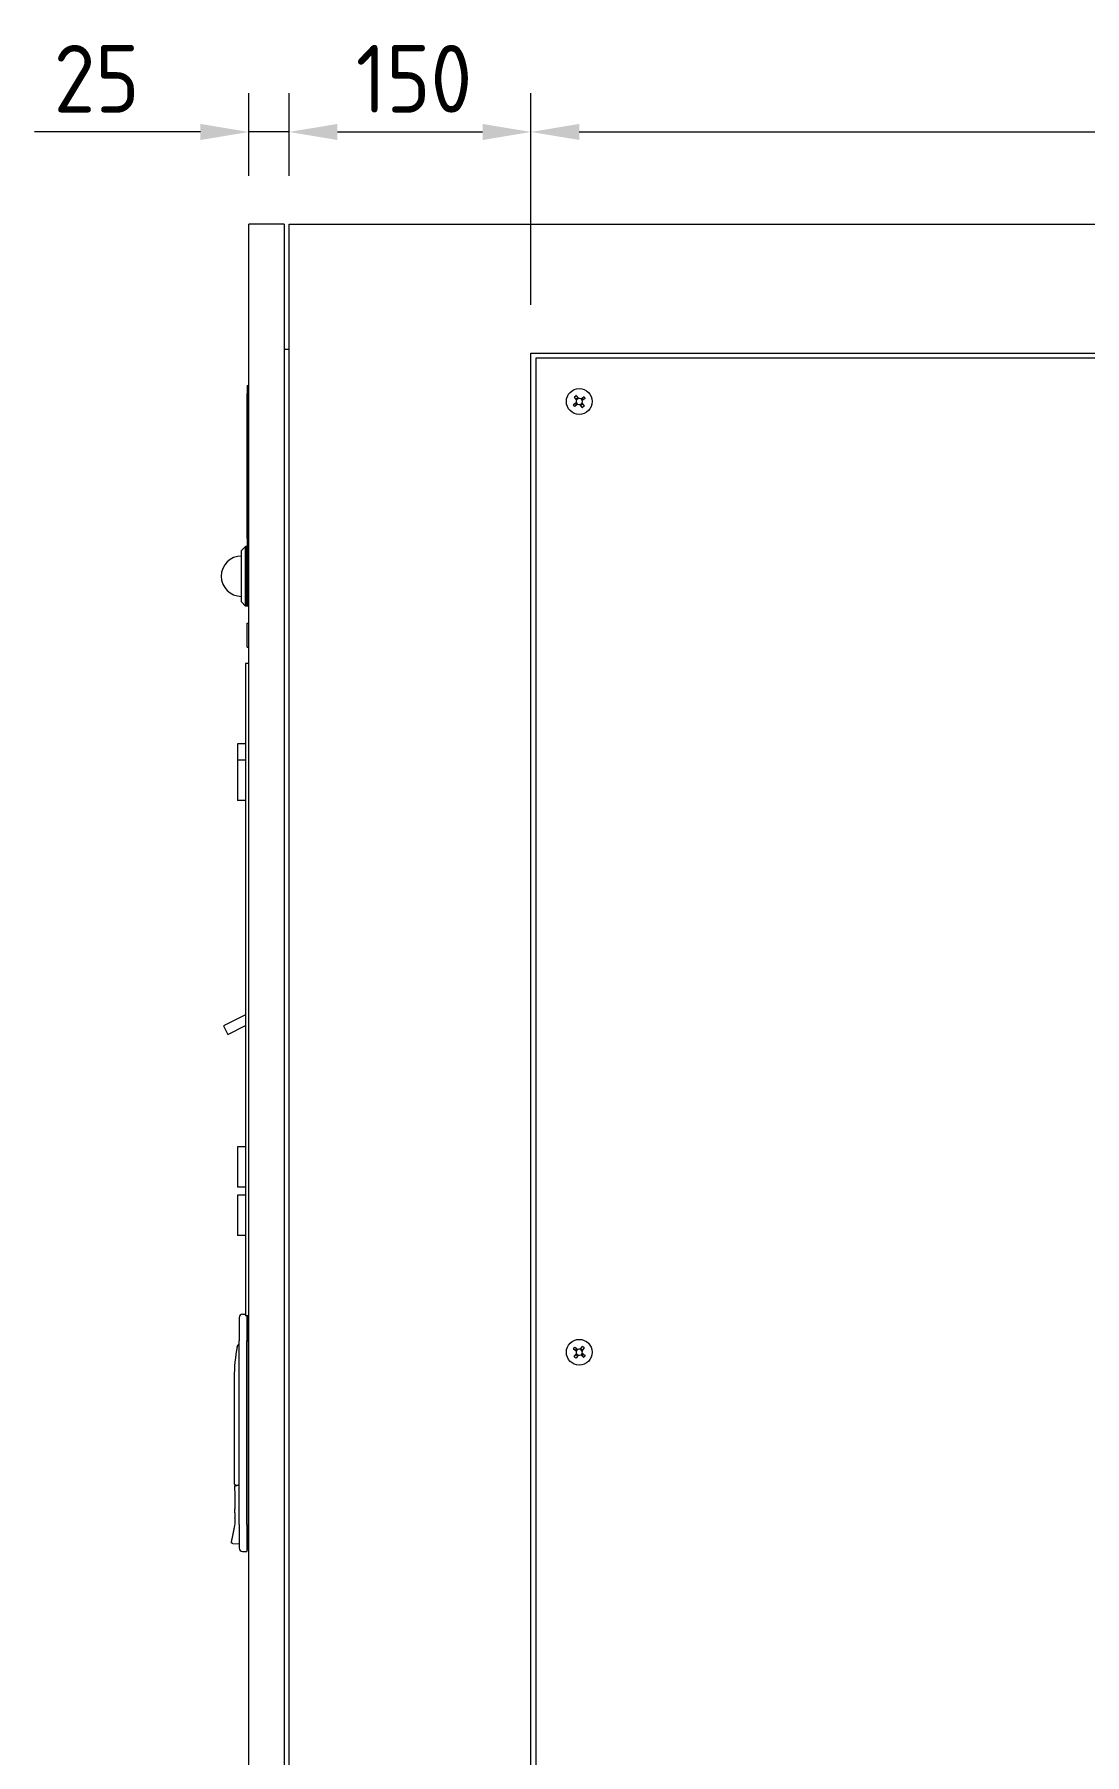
# Model space of a CAD drawing. Header units: millimetres. Extents: x 0 to 10092, y 0 to 7128.
# Drawn here: x 5234 to 5886, y 3082 to 4149 of the extents above; entities that cross this region are included whole.
import ezdxf

# ---------------------------------------------------------------- set-up
doc = ezdxf.new("R2010")
doc.units = ezdxf.units.MM
doc.header["$LTSCALE"] = 12
doc.layers.add('가시적인 것(ISO)', color=3, linetype='Continuous', lineweight=5, true_color=0x00ff00)
doc.layers.add('치수(ISO)', color=2, linetype='Continuous', lineweight=5, true_color=0xffff00)
doc.styles.add('치수 텍스트_PSTEK_POSCO', font='isocp.shx')
doc.dimstyles.new('치수_PSTEK_POSCO', dxfattribs={"dimscale": 12, "dimtxt": 3.5, "dimasz": 2.5, "dimexe": 2, "dimexo": 2.5, "dimgap": 1, "dimtad": 1, "dimrnd": 1e-08, "dimdsep": 46, "dimtxsty": '치수 텍스트_PSTEK_POSCO', "dimcen": 0.09, "dimdle": 10, "dimclrd": 7, "dimclre": 7, "dimclrt": 2, "dimadec": 1, "dimazin": 2, "dimtfac": 1, "dimtmove": 0, "dimatfit": 3, "dimfxl": 1, "dimtolj": 1, "dimlwd": -1, "dimlwe": -1, "dimarcsym": 0})

# ---------------------------------------------------------------- blocks, each defined once
blk = doc.blocks.new('*D40')
at = {"layer": 'Defpoints', "color": 0, "transparency": 16777216}
for p in [(5392.1, 4088.5), (5367.1, 4031.2), (5392.1, 4031.2)]:
    blk.add_point(p, dxfattribs=at)
at = {"layer": '치수(ISO)', "color": 7, "transparency": 16777216}
for p, q in [((5367.1, 4061.2), (5367.1, 4112.5)), ((5392.1, 4061.2), (5392.1, 4112.5)), ((5337.1, 4088.5), (5234.1, 4088.5)), ((5392.1, 4088.5), (5367.1, 4088.5)), ((5422.1, 4088.5), (5452.1, 4088.5))]:
    blk.add_line(p, q, dxfattribs=at)
for points in [[(5337.1, 4093.5), (5337.1, 4083.5), (5367.1, 4088.5)], [(5422.1, 4093.5), (5422.1, 4083.5), (5392.1, 4088.5)]]:
    blk.add_solid(points, dxfattribs=at)
at = {"layer": '치수(ISO)', "color": 2, "transparency": 16777216, "insert": (5246.1, 4121.5), "char_height": 42, "attachment_point": 4, "style": '치수 텍스트_PSTEK_POSCO'}
blk.add_mtext('\\A1;25', dxfattribs=at)
blk = doc.blocks.new('*D41')
at = {"layer": 'Defpoints', "color": 0, "transparency": 16777216}
for p in [(5542.1, 4088.5), (5392.1, 4031.2), (5542.1, 3951.2)]:
    blk.add_point(p, dxfattribs=at)
at = {"layer": '치수(ISO)', "color": 7, "transparency": 16777216}
for p, q in [((5392.1, 4061.2), (5392.1, 4112.5)), ((5542.1, 3981.2), (5542.1, 4112.5)), ((5422.1, 4088.5), (5512.1, 4088.5))]:
    blk.add_line(p, q, dxfattribs=at)
for points in [[(5422.1, 4093.5), (5422.1, 4083.5), (5392.1, 4088.5)], [(5512.1, 4093.5), (5512.1, 4083.5), (5542.1, 4088.5)]]:
    blk.add_solid(points, dxfattribs=at)
at = {"layer": '치수(ISO)', "color": 2, "transparency": 16777216, "insert": (5433.5, 4121.5), "char_height": 42, "attachment_point": 4, "style": '치수 텍스트_PSTEK_POSCO'}
blk.add_mtext('\\A1;150', dxfattribs=at)
blk = doc.blocks.new('*D42')
at = {"layer": 'Defpoints', "color": 0, "transparency": 16777216}
for p in [(6692.1, 4088.5), (5542.1, 3951.2), (6692.1, 3951.2)]:
    blk.add_point(p, dxfattribs=at)
at = {"layer": '치수(ISO)', "color": 7, "transparency": 16777216}
for p, q in [((5542.1, 3981.2), (5542.1, 4112.5)), ((6692.1, 3981.2), (6692.1, 4112.5)), ((5572.1, 4088.5), (6662.1, 4088.5))]:
    blk.add_line(p, q, dxfattribs=at)
for points in [[(5572.1, 4093.5), (5572.1, 4083.5), (5542.1, 4088.5)], [(6662.1, 4093.5), (6662.1, 4083.5), (6692.1, 4088.5)]]:
    blk.add_solid(points, dxfattribs=at)
at = {"layer": '치수(ISO)', "color": 2, "transparency": 16777216, "insert": (6073, 4121.5), "char_height": 42, "attachment_point": 4, "style": '치수 텍스트_PSTEK_POSCO'}
blk.add_mtext('\\A1;1150', dxfattribs=at)

msp = doc.modelspace()

# ---------------------------------------------------------------- linework, layer by layer
at = {"layer": '가시적인 것(ISO)'}
for p, q in [((5389.103, 4031.209), (5367.103, 4031.209)), ((5367.103, 2541.209), (5367.103, 4031.209)), ((5389.103, 4031.209), (5389.103, 2541.209)), ((5392.103, 4031.209), (6842.103, 4031.209)), ((5392.103, 2631.209), (5392.103, 4031.209)), ((5392.103, 3953.509), (5389.103, 3953.509)), ((5542.103, 2711.209), (5542.103, 3951.209)), ((5542.103, 3951.209), (6692.103, 3951.209)), ((5545.103, 3948.209), (5545.103, 2714.209)), ((6689.103, 3948.209), (5545.103, 3948.209)), ((5366.103, 3931.209), (5366.103, 3831.209)), ((5366.103, 3931.209), (5367.103, 3931.209)), ((5366.103, 3926.209), (5366.093, 3926.209)), ((5366.093, 3921.209), (5366.093, 3926.209)), ((5366.103, 3921.209), (5366.093, 3921.209)), ((5366.093, 3841.209), (5366.093, 3921.209)), ((5569.163, 3918.226), (5568.47, 3919.125)), ((5568.496, 3919.324), (5570.249, 3920.676)), ((5570.445, 3922.197), (5569.094, 3923.95)), ((5569.12, 3924.149), (5570.019, 3924.843)), ((5571.116, 3919.551), (5569.363, 3918.2)), ((5570.556, 3919.138), (5569.707, 3920.24)), ((5570.032, 3922.756), (5571.134, 3923.606)), ((5570.219, 3924.817), (5571.57, 3923.064)), ((5573.988, 3917.601), (5572.637, 3919.354)), ((5574.175, 3919.662), (5573.073, 3918.812)), ((5573.091, 3922.867), (5574.844, 3924.219)), ((5573.651, 3923.281), (5574.5, 3922.178)), ((5573.761, 3920.221), (5575.113, 3918.468)), ((5575.711, 3923.094), (5573.958, 3921.743)), ((5575.087, 3918.269), (5574.187, 3917.576)), ((5575.043, 3924.193), (5575.737, 3923.293)), ((5366.103, 3841.209), (5366.093, 3841.209)), ((5366.093, 3836.209), (5366.093, 3841.209)), ((5366.103, 3836.209), (5366.093, 3836.209)), ((5362.503, 3828.809), (5365.003, 3831.309)), ((5362.503, 3796.809), (5362.503, 3828.809)), ((5365.003, 3831.305), (5365.003, 3831.309)), ((5365.003, 3831.309), (5365.003, 3831.309)), ((5366.103, 3831.309), (5365.003, 3831.309)), ((5365.003, 3831.296), (5365.003, 3831.305)), ((5366.103, 3831.305), (5365.003, 3831.305)), ((5365.003, 3831.281), (5365.003, 3831.296)), ((5366.103, 3831.296), (5365.003, 3831.296)), ((5365.003, 3831.26), (5365.003, 3831.281)), ((5366.103, 3831.281), (5365.003, 3831.281)), ((5365.003, 3831.234), (5365.003, 3831.26)), ((5366.103, 3831.26), (5365.003, 3831.26)), ((5365.003, 3831.202), (5365.003, 3831.234)), ((5366.103, 3831.234), (5365.003, 3831.234)), ((5365.003, 3831.164), (5365.003, 3831.202)), ((5367.103, 3831.202), (5365.003, 3831.202)), ((5365.003, 3831.121), (5365.003, 3831.164)), ((5367.103, 3831.164), (5365.003, 3831.164)), ((5365.003, 3831.072), (5365.003, 3831.121)), ((5367.103, 3831.121), (5365.003, 3831.121)), ((5365.003, 3831.018), (5365.003, 3831.072)), ((5367.103, 3831.072), (5365.003, 3831.072)), ((5365.003, 3830.958), (5365.003, 3831.018)), ((5367.103, 3831.018), (5365.003, 3831.018)), ((5365.003, 3830.893), (5365.003, 3830.958)), ((5367.103, 3830.958), (5365.003, 3830.958)), ((5365.003, 3830.822), (5365.003, 3830.893)), ((5367.103, 3830.893), (5365.003, 3830.893)), ((5365.003, 3830.745), (5365.003, 3830.822)), ((5367.103, 3830.822), (5365.003, 3830.822)), ((5365.003, 3830.664), (5365.003, 3830.745)), ((5367.103, 3830.745), (5365.003, 3830.745)), ((5365.003, 3830.576), (5365.003, 3830.664)), ((5367.103, 3830.664), (5365.003, 3830.664)), ((5365.003, 3830.484), (5365.003, 3830.576)), ((5367.103, 3830.576), (5365.003, 3830.576)), ((5365.003, 3830.385), (5365.003, 3830.484)), ((5367.103, 3830.484), (5365.003, 3830.484)), ((5365.003, 3830.282), (5365.003, 3830.385)), ((5367.103, 3830.385), (5365.003, 3830.385)), ((5365.003, 3830.173), (5365.003, 3830.282)), ((5367.103, 3830.282), (5365.003, 3830.282)), ((5365.003, 3830.059), (5365.003, 3830.173)), ((5367.103, 3830.173), (5365.003, 3830.173)), ((5365.003, 3829.94), (5365.003, 3830.059)), ((5367.103, 3830.059), (5365.003, 3830.059)), ((5365.003, 3829.815), (5365.003, 3829.94)), ((5367.103, 3829.94), (5365.003, 3829.94)), ((5365.003, 3829.686), (5365.003, 3829.815)), ((5367.103, 3829.815), (5365.003, 3829.815)), ((5365.003, 3829.551), (5365.003, 3829.686)), ((5367.103, 3829.686), (5365.003, 3829.686)), ((5365.003, 3829.411), (5365.003, 3829.551)), ((5367.103, 3829.551), (5365.003, 3829.551)), ((5365.003, 3829.266), (5365.003, 3829.411)), ((5367.103, 3829.411), (5365.003, 3829.411)), ((5365.003, 3829.116), (5365.003, 3829.266)), ((5367.103, 3829.266), (5365.003, 3829.266)), ((5365.003, 3828.961), (5365.003, 3829.116)), ((5367.103, 3829.116), (5365.003, 3829.116)), ((5365.003, 3828.801), (5365.003, 3828.961)), ((5367.103, 3828.961), (5365.003, 3828.961)), ((5365.003, 3828.636), (5365.003, 3828.801)), ((5367.103, 3828.801), (5365.003, 3828.801)), ((5365.003, 3828.467), (5365.003, 3828.636)), ((5367.103, 3828.636), (5365.003, 3828.636)), ((5365.003, 3828.293), (5365.003, 3828.467)), ((5367.103, 3828.467), (5365.003, 3828.467)), ((5365.003, 3828.113), (5365.003, 3828.293)), ((5367.103, 3828.293), (5365.003, 3828.293)), ((5365.003, 3827.93), (5365.003, 3828.113)), ((5367.103, 3828.113), (5365.003, 3828.113)), ((5365.003, 3827.741), (5365.003, 3827.93)), ((5367.103, 3827.93), (5365.003, 3827.93)), ((5365.003, 3827.549), (5365.003, 3827.741)), ((5367.103, 3827.741), (5365.003, 3827.741)), ((5365.003, 3827.351), (5365.003, 3827.549)), ((5367.103, 3827.549), (5365.003, 3827.549)), ((5365.003, 3827.149), (5365.003, 3827.351)), ((5367.103, 3827.351), (5365.003, 3827.351)), ((5365.003, 3826.943), (5365.003, 3827.149)), ((5367.103, 3827.149), (5365.003, 3827.149)), ((5365.003, 3826.733), (5365.003, 3826.943)), ((5367.103, 3826.943), (5365.003, 3826.943)), ((5365.003, 3826.518), (5365.003, 3826.733)), ((5367.103, 3826.733), (5365.003, 3826.733)), ((5365.003, 3826.299), (5365.003, 3826.518)), ((5367.103, 3826.518), (5365.003, 3826.518)), ((5365.003, 3826.076), (5365.003, 3826.299)), ((5367.103, 3826.299), (5365.003, 3826.299)), ((5365.003, 3825.849), (5365.003, 3826.076)), ((5367.103, 3826.076), (5365.003, 3826.076)), ((5365.003, 3825.618), (5365.003, 3825.849)), ((5367.103, 3825.849), (5365.003, 3825.849)), ((5365.003, 3825.383), (5365.003, 3825.618)), ((5367.103, 3825.618), (5365.003, 3825.618)), ((5365.003, 3825.144), (5365.003, 3825.383)), ((5367.103, 3825.383), (5365.003, 3825.383)), ((5365.003, 3824.902), (5365.003, 3825.144)), ((5367.103, 3825.144), (5365.003, 3825.144)), ((5365.003, 3824.656), (5365.003, 3824.902)), ((5367.103, 3824.902), (5365.003, 3824.902)), ((5365.003, 3824.406), (5365.003, 3824.656)), ((5367.103, 3824.656), (5365.003, 3824.656)), ((5365.003, 3824.153), (5365.003, 3824.406)), ((5367.103, 3824.406), (5365.003, 3824.406)), ((5365.003, 3823.896), (5365.003, 3824.153)), ((5367.103, 3824.153), (5365.003, 3824.153)), ((5365.003, 3823.636), (5365.003, 3823.896)), ((5367.103, 3823.896), (5365.003, 3823.896)), ((5365.003, 3823.64), (5367.103, 3823.64)), ((5365.003, 3823.372), (5365.003, 3823.636)), ((5367.103, 3823.636), (5365.003, 3823.636)), ((5365.003, 3823.381), (5367.103, 3823.381)), ((5365.003, 3823.106), (5365.003, 3823.372)), ((5367.103, 3823.372), (5365.003, 3823.372)), ((5365.003, 3823.119), (5367.103, 3823.119)), ((5365.003, 3822.836), (5365.003, 3823.106)), ((5367.103, 3823.106), (5365.003, 3823.106)), ((5365.003, 3822.854), (5367.103, 3822.854)), ((5365.003, 3822.563), (5365.003, 3822.836)), ((5367.103, 3822.836), (5365.003, 3822.836)), ((5365.003, 3822.586), (5367.103, 3822.586)), ((5365.003, 3822.287), (5365.003, 3822.563)), ((5367.103, 3822.563), (5365.003, 3822.563)), ((5365.003, 3822.314), (5367.103, 3822.314)), ((5365.003, 3822.008), (5365.003, 3822.287)), ((5367.103, 3822.287), (5365.003, 3822.287)), ((5365.003, 3822.04), (5367.103, 3822.04)), ((5365.003, 3821.727), (5365.003, 3822.008)), ((5367.103, 3822.008), (5365.003, 3822.008)), ((5365.003, 3821.763), (5367.103, 3821.763)), ((5366.103, 3831.209), (5367.103, 3831.209)), ((5365.003, 3821.443), (5365.003, 3821.727)), ((5367.103, 3821.727), (5365.003, 3821.727)), ((5365.003, 3821.484), (5367.103, 3821.484)), ((5365.003, 3821.156), (5365.003, 3821.443)), ((5367.103, 3821.443), (5365.003, 3821.443)), ((5365.003, 3821.201), (5367.103, 3821.201)), ((5365.003, 3820.866), (5365.003, 3821.156)), ((5367.103, 3821.156), (5365.003, 3821.156)), ((5365.003, 3820.917), (5367.103, 3820.917)), ((5365.003, 3820.574), (5365.003, 3820.866)), ((5367.103, 3820.866), (5365.003, 3820.866)), ((5365.003, 3820.629), (5367.103, 3820.629)), ((5365.003, 3820.28), (5365.003, 3820.574)), ((5367.103, 3820.574), (5365.003, 3820.574)), ((5365.003, 3820.34), (5367.103, 3820.34)), ((5365.003, 3819.984), (5365.003, 3820.28)), ((5367.103, 3820.28), (5365.003, 3820.28)), ((5365.003, 3820.048), (5367.103, 3820.048)), ((5365.003, 3819.685), (5365.003, 3819.984)), ((5367.103, 3819.984), (5365.003, 3819.984)), ((5365.003, 3819.753), (5367.103, 3819.753)), ((5365.003, 3819.384), (5365.003, 3819.685)), ((5367.103, 3819.685), (5365.003, 3819.685)), ((5365.003, 3819.457), (5367.103, 3819.457)), ((5365.003, 3819.081), (5365.003, 3819.384)), ((5367.103, 3819.384), (5365.003, 3819.384)), ((5365.003, 3819.159), (5367.103, 3819.159)), ((5365.003, 3818.777), (5365.003, 3819.081)), ((5367.103, 3819.081), (5365.003, 3819.081)), ((5365.003, 3818.859), (5367.103, 3818.859)), ((5365.003, 3818.47), (5365.003, 3818.777)), ((5367.103, 3818.777), (5365.003, 3818.777)), ((5365.003, 3818.557), (5367.103, 3818.557)), ((5365.003, 3818.162), (5365.003, 3818.47)), ((5367.103, 3818.47), (5365.003, 3818.47)), ((5365.003, 3818.253), (5367.103, 3818.253)), ((5365.003, 3817.852), (5365.003, 3818.162)), ((5367.103, 3818.162), (5365.003, 3818.162)), ((5365.003, 3817.947), (5367.103, 3817.947)), ((5365.003, 3817.541), (5365.003, 3817.852)), ((5367.103, 3817.852), (5365.003, 3817.852)), ((5365.003, 3817.64), (5367.103, 3817.64)), ((5365.003, 3817.228), (5365.003, 3817.541)), ((5367.103, 3817.541), (5365.003, 3817.541)), ((5365.003, 3817.332), (5367.103, 3817.332)), ((5365.003, 3816.914), (5365.003, 3817.228)), ((5367.103, 3817.228), (5365.003, 3817.228)), ((5365.003, 3817.022), (5367.103, 3817.022)), ((5365.003, 3816.598), (5365.003, 3816.914)), ((5367.103, 3816.914), (5365.003, 3816.914)), ((5365.003, 3816.71), (5367.103, 3816.71)), ((5365.003, 3816.281), (5365.003, 3816.598)), ((5367.103, 3816.598), (5365.003, 3816.598)), ((5365.003, 3816.398), (5367.103, 3816.398)), ((5365.003, 3815.964), (5365.003, 3816.281)), ((5367.103, 3816.281), (5365.003, 3816.281)), ((5365.003, 3816.085), (5367.103, 3816.085)), ((5365.003, 3815.645), (5365.003, 3815.964)), ((5367.103, 3815.964), (5365.003, 3815.964)), ((5365.003, 3815.77), (5367.103, 3815.77)), ((5365.003, 3815.326), (5365.003, 3815.645)), ((5367.103, 3815.645), (5365.003, 3815.645)), ((5365.003, 3815.455), (5367.103, 3815.455)), ((5365.003, 3815.005), (5365.003, 3815.326)), ((5367.103, 3815.326), (5365.003, 3815.326)), ((5365.003, 3815.139), (5367.103, 3815.139)), ((5365.003, 3814.685), (5365.003, 3815.005)), ((5367.103, 3815.005), (5365.003, 3815.005)), ((5365.003, 3814.822), (5367.103, 3814.822)), ((5365.003, 3814.363), (5365.003, 3814.685)), ((5367.103, 3814.685), (5365.003, 3814.685)), ((5365.003, 3814.504), (5367.103, 3814.504)), ((5365.003, 3814.041), (5365.003, 3814.363)), ((5367.103, 3814.363), (5365.003, 3814.363)), ((5365.003, 3814.186), (5367.103, 3814.186)), ((5365.003, 3813.719), (5365.003, 3814.041)), ((5367.103, 3814.041), (5365.003, 3814.041)), ((5365.003, 3813.868), (5367.103, 3813.868)), ((5365.003, 3813.396), (5365.003, 3813.719)), ((5367.103, 3813.719), (5365.003, 3813.719)), ((5365.003, 3813.549), (5367.103, 3813.549)), ((5365.003, 3813.073), (5365.003, 3813.396)), ((5367.103, 3813.396), (5365.003, 3813.396)), ((5365.003, 3813.23), (5367.103, 3813.23)), ((5365.003, 3812.75), (5365.003, 3813.073)), ((5367.103, 3813.073), (5365.003, 3813.073)), ((5365.003, 3812.911), (5367.103, 3812.911)), ((5365.003, 3812.428), (5365.003, 3812.75)), ((5367.103, 3812.75), (5365.003, 3812.75)), ((5365.003, 3812.592), (5367.103, 3812.592)), ((5365.003, 3812.105), (5365.003, 3812.428)), ((5367.103, 3812.428), (5365.003, 3812.428)), ((5365.003, 3812.272), (5367.103, 3812.272)), ((5365.003, 3811.782), (5365.003, 3812.105)), ((5367.103, 3812.105), (5365.003, 3812.105)), ((5365.003, 3811.954), (5367.103, 3811.954)), ((5365.003, 3811.46), (5365.003, 3811.782)), ((5367.103, 3811.782), (5365.003, 3811.782)), ((5365.003, 3811.635), (5367.103, 3811.635)), ((5365.003, 3811.138), (5365.003, 3811.46)), ((5367.103, 3811.46), (5365.003, 3811.46)), ((5365.003, 3811.317), (5367.103, 3811.317)), ((5365.003, 3810.817), (5365.003, 3811.138)), ((5367.103, 3811.138), (5365.003, 3811.138)), ((5365.003, 3810.999), (5367.103, 3810.999)), ((5365.003, 3810.496), (5365.003, 3810.817)), ((5367.103, 3810.817), (5365.003, 3810.817)), ((5365.003, 3810.681), (5367.103, 3810.681)), ((5365.003, 3810.176), (5365.003, 3810.496)), ((5367.103, 3810.496), (5365.003, 3810.496)), ((5365.003, 3810.365), (5367.103, 3810.365)), ((5365.003, 3809.857), (5365.003, 3810.176)), ((5367.103, 3810.176), (5365.003, 3810.176)), ((5365.003, 3810.049), (5367.103, 3810.049)), ((5365.003, 3809.539), (5365.003, 3809.857)), ((5367.103, 3809.857), (5365.003, 3809.857)), ((5365.003, 3809.734), (5367.103, 3809.734)), ((5365.003, 3809.222), (5365.003, 3809.539)), ((5367.103, 3809.539), (5365.003, 3809.539)), ((5365.003, 3809.42), (5367.103, 3809.42)), ((5365.003, 3808.905), (5365.003, 3809.222)), ((5367.103, 3809.222), (5365.003, 3809.222)), ((5365.003, 3809.107), (5367.103, 3809.107)), ((5365.003, 3808.59), (5365.003, 3808.905)), ((5367.103, 3808.905), (5365.003, 3808.905)), ((5365.003, 3808.795), (5367.103, 3808.795)), ((5365.003, 3808.277), (5365.003, 3808.59)), ((5367.103, 3808.59), (5365.003, 3808.59)), ((5365.003, 3808.484), (5367.103, 3808.484)), ((5365.003, 3807.964), (5365.003, 3808.277)), ((5367.103, 3808.277), (5365.003, 3808.277)), ((5365.003, 3808.174), (5367.103, 3808.174)), ((5365.003, 3807.653), (5365.003, 3807.964)), ((5367.103, 3807.964), (5365.003, 3807.964)), ((5365.003, 3807.866), (5367.103, 3807.866)), ((5365.003, 3807.344), (5365.003, 3807.653)), ((5367.103, 3807.653), (5365.003, 3807.653)), ((5365.003, 3807.56), (5367.103, 3807.56)), ((5365.003, 3807.037), (5365.003, 3807.344)), ((5367.103, 3807.344), (5365.003, 3807.344)), ((5365.003, 3807.255), (5367.103, 3807.255)), ((5365.003, 3806.731), (5365.003, 3807.037)), ((5367.103, 3807.037), (5365.003, 3807.037)), ((5365.003, 3806.952), (5367.103, 3806.952)), ((5365.003, 3806.427), (5365.003, 3806.731)), ((5367.103, 3806.731), (5365.003, 3806.731)), ((5365.003, 3806.65), (5367.103, 3806.65)), ((5365.003, 3806.125), (5365.003, 3806.427)), ((5367.103, 3806.427), (5365.003, 3806.427)), ((5365.003, 3806.351), (5367.103, 3806.351)), ((5365.003, 3805.825), (5365.003, 3806.125)), ((5367.103, 3806.125), (5365.003, 3806.125)), ((5365.003, 3806.053), (5367.103, 3806.053)), ((5365.003, 3805.527), (5365.003, 3805.825)), ((5367.103, 3805.825), (5365.003, 3805.825)), ((5365.003, 3805.758), (5367.103, 3805.758)), ((5365.003, 3805.231), (5365.003, 3805.527)), ((5367.103, 3805.527), (5365.003, 3805.527)), ((5365.003, 3805.464), (5367.103, 3805.464)), ((5365.003, 3804.938), (5365.003, 3805.231)), ((5367.103, 3805.231), (5365.003, 3805.231)), ((5365.003, 3805.173), (5367.103, 3805.173)), ((5365.003, 3804.647), (5365.003, 3804.938)), ((5367.103, 3804.938), (5365.003, 3804.938)), ((5365.003, 3804.884), (5367.103, 3804.884)), ((5365.003, 3804.358), (5365.003, 3804.647)), ((5367.103, 3804.647), (5365.003, 3804.647)), ((5365.003, 3804.598), (5367.103, 3804.598)), ((5365.003, 3804.072), (5365.003, 3804.358)), ((5367.103, 3804.358), (5365.003, 3804.358)), ((5365.003, 3804.314), (5367.103, 3804.314)), ((5365.003, 3803.789), (5365.003, 3804.072)), ((5367.103, 3804.072), (5365.003, 3804.072)), ((5365.003, 3804.033), (5367.103, 3804.033)), ((5365.003, 3803.508), (5365.003, 3803.789)), ((5367.103, 3803.789), (5365.003, 3803.789)), ((5365.003, 3803.754), (5367.103, 3803.754)), ((5365.003, 3803.231), (5365.003, 3803.508)), ((5367.103, 3803.508), (5365.003, 3803.508)), ((5365.003, 3803.478), (5367.103, 3803.478)), ((5365.003, 3802.956), (5365.003, 3803.231)), ((5367.103, 3803.231), (5365.003, 3803.231)), ((5365.003, 3803.205), (5367.103, 3803.205)), ((5365.003, 3802.684), (5365.003, 3802.956)), ((5367.103, 3802.956), (5365.003, 3802.956)), ((5365.003, 3802.935), (5367.103, 3802.935)), ((5365.003, 3802.415), (5365.003, 3802.684)), ((5367.103, 3802.684), (5365.003, 3802.684)), ((5365.003, 3802.668), (5367.103, 3802.668)), ((5365.003, 3802.15), (5365.003, 3802.415)), ((5367.103, 3802.415), (5365.003, 3802.415)), ((5365.003, 3802.404), (5367.103, 3802.404)), ((5365.003, 3801.888), (5365.003, 3802.15)), ((5367.103, 3802.15), (5365.003, 3802.15)), ((5365.003, 3802.143), (5367.103, 3802.143)), ((5365.003, 3801.629), (5365.003, 3801.888)), ((5367.103, 3801.888), (5365.003, 3801.888)), ((5365.003, 3801.885), (5367.103, 3801.885)), ((5365.003, 3801.373), (5365.003, 3801.629)), ((5367.103, 3801.629), (5365.003, 3801.629)), ((5365.003, 3801.121), (5365.003, 3801.373)), ((5367.103, 3801.373), (5365.003, 3801.373)), ((5365.003, 3800.873), (5365.003, 3801.121)), ((5367.103, 3801.121), (5365.003, 3801.121)), ((5365.003, 3800.628), (5365.003, 3800.873)), ((5367.103, 3800.873), (5365.003, 3800.873)), ((5365.003, 3800.387), (5365.003, 3800.628)), ((5367.103, 3800.628), (5365.003, 3800.628)), ((5362.503, 3796.809), (5365.003, 3794.309)), ((5365.003, 3800.149), (5365.003, 3800.387)), ((5367.103, 3800.387), (5365.003, 3800.387)), ((5365.003, 3799.916), (5365.003, 3800.149)), ((5367.103, 3800.149), (5365.003, 3800.149)), ((5365.003, 3799.686), (5365.003, 3799.916)), ((5367.103, 3799.916), (5365.003, 3799.916)), ((5365.003, 3799.461), (5365.003, 3799.686)), ((5367.103, 3799.686), (5365.003, 3799.686)), ((5365.003, 3799.239), (5365.003, 3799.461)), ((5367.103, 3799.461), (5365.003, 3799.461)), ((5365.003, 3799.022), (5365.003, 3799.239)), ((5367.103, 3799.239), (5365.003, 3799.239)), ((5365.003, 3798.809), (5365.003, 3799.022)), ((5367.103, 3799.022), (5365.003, 3799.022)), ((5365.003, 3798.6), (5365.003, 3798.809)), ((5367.103, 3798.809), (5365.003, 3798.809)), ((5365.003, 3798.395), (5365.003, 3798.6)), ((5367.103, 3798.6), (5365.003, 3798.6)), ((5365.003, 3798.195), (5365.003, 3798.395)), ((5367.103, 3798.395), (5365.003, 3798.395)), ((5365.003, 3797.999), (5365.003, 3798.195)), ((5367.103, 3798.195), (5365.003, 3798.195)), ((5365.003, 3797.808), (5365.003, 3797.999)), ((5367.103, 3797.999), (5365.003, 3797.999)), ((5365.003, 3797.621), (5365.003, 3797.808)), ((5367.103, 3797.808), (5365.003, 3797.808)), ((5365.003, 3797.439), (5365.003, 3797.621)), ((5367.103, 3797.621), (5365.003, 3797.621)), ((5365.003, 3797.262), (5365.003, 3797.439)), ((5367.103, 3797.439), (5365.003, 3797.439)), ((5365.003, 3797.089), (5365.003, 3797.262)), ((5367.103, 3797.262), (5365.003, 3797.262)), ((5365.003, 3796.921), (5365.003, 3797.089)), ((5367.103, 3797.089), (5365.003, 3797.089)), ((5365.003, 3796.758), (5365.003, 3796.921)), ((5367.103, 3796.921), (5365.003, 3796.921)), ((5365.003, 3796.6), (5365.003, 3796.758)), ((5367.103, 3796.758), (5365.003, 3796.758)), ((5365.003, 3796.447), (5365.003, 3796.6)), ((5367.103, 3796.6), (5365.003, 3796.6)), ((5365.003, 3796.299), (5365.003, 3796.447)), ((5367.103, 3796.447), (5365.003, 3796.447)), ((5365.003, 3796.156), (5365.003, 3796.299)), ((5367.103, 3796.299), (5365.003, 3796.299)), ((5365.003, 3796.018), (5365.003, 3796.156)), ((5367.103, 3796.156), (5365.003, 3796.156)), ((5365.003, 3795.885), (5365.003, 3796.018)), ((5367.103, 3796.018), (5365.003, 3796.018)), ((5365.003, 3795.757), (5365.003, 3795.885)), ((5367.103, 3795.885), (5365.003, 3795.885)), ((5365.003, 3795.634), (5365.003, 3795.757)), ((5367.103, 3795.757), (5365.003, 3795.757)), ((5365.003, 3795.517), (5365.003, 3795.634)), ((5367.103, 3795.634), (5365.003, 3795.634)), ((5365.003, 3795.405), (5365.003, 3795.517)), ((5367.103, 3795.517), (5365.003, 3795.517)), ((5365.003, 3795.298), (5365.003, 3795.405)), ((5367.103, 3795.405), (5365.003, 3795.405)), ((5365.003, 3795.197), (5365.003, 3795.298)), ((5367.103, 3795.298), (5365.003, 3795.298)), ((5365.003, 3795.1), (5365.003, 3795.197)), ((5367.103, 3795.197), (5365.003, 3795.197)), ((5365.003, 3795.01), (5365.003, 3795.1)), ((5367.103, 3795.1), (5365.003, 3795.1)), ((5365.003, 3794.924), (5365.003, 3795.01)), ((5367.103, 3795.01), (5365.003, 3795.01)), ((5365.003, 3794.845), (5365.003, 3794.924)), ((5367.103, 3794.924), (5365.003, 3794.924)), ((5365.003, 3794.77), (5365.003, 3794.845)), ((5367.103, 3794.845), (5365.003, 3794.845)), ((5365.003, 3794.701), (5365.003, 3794.77)), ((5367.103, 3794.77), (5365.003, 3794.77)), ((5365.003, 3794.638), (5365.003, 3794.701)), ((5367.103, 3794.701), (5365.003, 3794.701)), ((5365.003, 3794.58), (5365.003, 3794.638)), ((5367.103, 3794.638), (5365.003, 3794.638)), ((5365.003, 3794.528), (5365.003, 3794.58)), ((5367.103, 3794.58), (5365.003, 3794.58)), ((5365.003, 3794.481), (5365.003, 3794.528)), ((5367.103, 3794.528), (5365.003, 3794.528)), ((5365.003, 3794.44), (5365.003, 3794.481)), ((5367.103, 3794.481), (5365.003, 3794.481)), ((5365.003, 3794.404), (5365.003, 3794.44)), ((5367.103, 3794.44), (5365.003, 3794.44)), ((5365.003, 3794.375), (5365.003, 3794.404)), ((5367.103, 3794.404), (5365.003, 3794.404)), ((5365.003, 3794.35), (5365.003, 3794.375)), ((5367.103, 3794.375), (5365.003, 3794.375)), ((5365.003, 3794.332), (5365.003, 3794.35)), ((5367.103, 3794.35), (5365.003, 3794.35)), ((5365.003, 3794.319), (5365.003, 3794.332)), ((5367.103, 3794.332), (5365.003, 3794.332)), ((5365.003, 3794.311), (5365.003, 3794.319)), ((5367.103, 3794.319), (5365.003, 3794.319)), ((5365.003, 3794.309), (5365.003, 3794.311)), ((5367.103, 3794.311), (5365.003, 3794.311)), ((5367.103, 3794.309), (5365.003, 3794.309)), ((5366.103, 3768.709), (5366.103, 3783.709)), ((5366.103, 3783.709), (5367.103, 3783.709)), ((5366.103, 3768.709), (5367.103, 3768.709)), ((5365.103, 3758.709), (5365.103, 3353.709)), ((5367.103, 3758.709), (5365.103, 3758.709)), ((5360.103, 3708.709), (5360.103, 3698.709)), ((5365.103, 3708.709), (5360.103, 3708.709)), ((5360.103, 3698.709), (5360.103, 3673.709)), ((5365.103, 3698.709), (5360.103, 3698.709)), ((5365.103, 3673.709), (5360.103, 3673.709)), ((5365.103, 3540.656), (5351.407, 3533.778)), ((5351.407, 3533.778), (5354.1, 3528.416)), ((5354.1, 3528.416), (5365.103, 3533.942)), ((5360.103, 3458.709), (5360.103, 3433.709)), ((5365.103, 3458.709), (5360.103, 3458.709)), ((5365.103, 3433.709), (5360.103, 3433.709)), ((5360.103, 3428.709), (5360.103, 3403.709)), ((5365.103, 3428.709), (5360.103, 3428.709)), ((5365.103, 3403.709), (5360.103, 3403.709)), ((5361.103, 3352.786), (5361.103, 3338.209)), ((5363.086, 3354.785), (5365.103, 3354.803)), ((5367.103, 3353.709), (5365.103, 3353.709)), ((5365.803, 3353.709), (5365.803, 3338.209)), ((5365.803, 3353.209), (5365.953, 3353.209)), ((5366.103, 3353.709), (5366.103, 3337.959)), ((5361.103, 3224.209), (5361.103, 3338.209)), ((5365.803, 3224.209), (5365.803, 3338.209)), ((5366.103, 3224.359), (5366.103, 3337.959)), ((5568.505, 3333.353), (5569.213, 3334.241)), ((5570.258, 3331.773), (5568.527, 3333.154)), ((5569.413, 3334.264), (5571.143, 3332.883)), ((5569.723, 3332.218), (5570.591, 3333.306)), ((5572.668, 3333.055), (5574.048, 3334.785)), ((5573.112, 3333.59), (5574.2, 3332.722)), ((5575.158, 3333.9), (5573.778, 3332.169)), ((5574.247, 3334.808), (5575.135, 3334.099)), ((5569.049, 3328.519), (5570.429, 3330.249)), ((5569.959, 3327.611), (5569.071, 3328.319)), ((5571.095, 3328.829), (5570.007, 3329.697)), ((5571.539, 3329.363), (5570.159, 3327.633)), ((5574.794, 3328.155), (5573.064, 3329.535)), ((5574.484, 3330.2), (5573.616, 3329.112)), ((5573.949, 3330.645), (5575.679, 3329.265)), ((5575.702, 3329.065), (5574.993, 3328.177)), ((5358.003, 3315.61), (5358.003, 3315.409)), ((5358.003, 3315.409), (5358.003, 3250.209)), ((5358.403, 3248.103), (5358.403, 3247.803)), ((5359.503, 3248.709), (5359.971, 3248.709)), ((5359.971, 3248.709), (5360.468, 3248.709)), ((5360.435, 3248.616), (5361.103, 3248.622)), ((5361.103, 3248.709), (5360.468, 3248.709)), ((5358.403, 3231.616), (5358.403, 3228.457)), ((5361.103, 3224.209), (5361.103, 3209.633)), ((5365.803, 3224.209), (5365.803, 3207.609)), ((5366.103, 3224.359), (5366.103, 3208.509)), ((5358.296, 3222.9), (5358.325, 3223.041)), ((5357.119, 3212.516), (5361.103, 3212.377)), ((5363.086, 3207.633), (5365.803, 3207.609)), ((5365.803, 3209.209), (5365.953, 3209.209)), ((5367.103, 3208.509), (5366.103, 3208.509))]:
    msp.add_line(p, q, dxfattribs=at)
for centre in [(5572.103, 3921.209), (5572.103, 3921.209), (5572.103, 3331.209), (5572.103, 3331.209)]:
    msp.add_circle(centre, 8, dxfattribs=at)
for centre, radius, start, end in [((5568.582, 3919.212), 0.142, 127.628657, 217.628657), ((5569.207, 3924.037), 0.142, 127.628657, 217.628657), ((5569.276, 3918.312), 0.142, 217.628657, 307.628657), ((5569.718, 3920.249), 0.0142, 127.628657, 217.628657), ((5570.106, 3924.73), 0.142, 37.628657, 127.628657), ((5570.041, 3922.745), 0.0142, 127.628657, 217.628657), ((5572.103, 3921.209), 1.93, 149.213318, 196.043995), ((5572.103, 3921.209), 1.93, 196.043995, 239.21332), ((5572.103, 3921.209), 1.93, 106.043995, 149.213318), ((5570.567, 3919.147), 0.0142, 217.628657, 307.628657), ((5572.103, 3921.209), 1.93, 239.213318, 286.043995), ((5571.143, 3923.595), 0.0142, 37.628657, 127.628657), ((5572.103, 3921.209), 1.93, 59.213318, 106.043995), ((5572.103, 3921.209), 1.93, 286.043993, 329.213318), ((5573.064, 3918.824), 0.0142, 217.628657, 307.628657), ((5572.103, 3921.209), 1.93, 16.043995, 59.213318), ((5573.639, 3923.272), 0.0142, 37.628657, 127.628657), ((5572.103, 3921.209), 1.93, 329.213318, 16.043995), ((5574.166, 3919.673), 0.0142, 307.628657, 37.628657), ((5574.489, 3922.17), 0.0142, 307.628657, 37.628657), ((5574.931, 3924.106), 0.142, 37.628657, 127.628657), ((5575, 3918.382), 0.142, 307.628657, 37.628657), ((5575.624, 3923.206), 0.142, 307.628657, 37.628657), ((5574.101, 3917.688), 0.142, 217.628657, 307.628657), ((5362.503, 3812.809), 12.5, 90, 270), ((5363.103, 3352.786), 2, 90.5, 180), ((5365.953, 3353.059), 0.15, 0, 90), ((5453.206, 3315.61), 95.202, 168.362969, 180), ((5453.206, 3315.409), 95.202, 168.362969, 180), ((5568.616, 3333.265), 0.142, 141.419059, 231.419059), ((5569.324, 3334.153), 0.142, 51.419059, 141.419059), ((5569.734, 3332.209), 0.0142, 141.419059, 231.419059), ((5572.103, 3331.209), 1.93, 163.003721, 209.834397), ((5572.103, 3331.209), 1.93, 119.834397, 163.003721), ((5570.602, 3333.297), 0.0142, 51.419059, 141.419059), ((5572.103, 3331.209), 1.93, 73.003721, 119.834397), ((5572.103, 3331.209), 1.93, 29.834395, 73.003721), ((5573.103, 3333.579), 0.0142, 51.419059, 141.419059), ((5572.103, 3331.209), 1.93, 343.003721, 29.834397), ((5574.159, 3334.697), 0.142, 51.419059, 141.419059), ((5574.191, 3332.711), 0.0142, 321.419059, 51.419059), ((5575.047, 3333.988), 0.142, 321.419059, 51.419059), ((5569.16, 3328.43), 0.142, 141.419059, 231.419059), ((5570.048, 3327.722), 0.142, 231.419059, 321.419059), ((5570.016, 3329.708), 0.0142, 141.419059, 231.419059), ((5572.103, 3331.209), 1.93, 209.834397, 253.003721), ((5571.103, 3328.84), 0.0142, 231.419059, 321.419059), ((5572.103, 3331.209), 1.93, 253.003721, 299.834397), ((5572.103, 3331.209), 1.93, 299.834397, 343.003723), ((5573.605, 3329.121), 0.0142, 231.419059, 321.419059), ((5574.473, 3330.209), 0.0142, 321.419059, 51.419059), ((5574.882, 3328.266), 0.142, 231.419059, 321.419059), ((5575.591, 3329.154), 0.142, 321.419059, 51.419059), ((5359.503, 3250.209), 1.5, 180, 270), ((5363.103, 3209.633), 2, 180, 269.5), ((5365.953, 3209.359), 0.15, 270, 0)]:
    msp.add_arc(centre, radius, start, end, dxfattribs=at)
for centre, major_axis, ratio, start_param, end_param in [((5348.369, 3225.043), (-1.108, -10.101), 0.99933572, 1.47776124, 1.56288789), ((5348.368, 3225.043), (1.108, 10.101), 0.99933567, 4.619356, 4.70448426), ((5358.752, 3223.82), (-0.298, 0.035), 0.00408119, 6.27200658, 6.28318577)]:
    msp.add_ellipse(centre, major_axis=major_axis, ratio=ratio, start_param=start_param, end_param=end_param, dxfattribs=at)
for points, knots in [([(5359.96, 3334.814), (5360.004, 3335.025), (5360.083, 3335.232), (5360.299, 3335.602), (5360.437, 3335.77), (5360.747, 3336.043), (5360.92, 3336.154), (5361.103, 3336.236)], [0, 0, 0, 0, 0.064796502, 0.064796502, 0.128485369, 0.128485369, 0.188679778, 0.188679778, 0.188679778, 0.188679778]), ([(5359.96, 3334.613), (5360.004, 3334.824), (5360.083, 3335.031), (5360.299, 3335.401), (5360.437, 3335.569), (5360.747, 3335.842), (5360.92, 3335.953), (5361.103, 3336.035)], [0, 0, 0, 0, 0.064796502, 0.064796502, 0.128485369, 0.128485369, 0.188679778, 0.188679778, 0.188679778, 0.188679778]), ([(5358.403, 3248.103), (5358.403, 3248.157), (5358.412, 3248.211), (5358.447, 3248.313), (5358.472, 3248.361), (5358.536, 3248.446), (5358.575, 3248.483), (5358.662, 3248.544), (5358.711, 3248.567), (5358.784, 3248.589), (5358.807, 3248.594), (5358.852, 3248.601), (5358.876, 3248.602), (5358.899, 3248.603)], [0, 0, 0, 0, 0.0161477142, 0.0161477142, 0.0320717981, 0.0320717981, 0.048003894, 0.048003894, 0.0639357049, 0.0639357049, 0.0707943469, 0.0707943469, 0.0777864792, 0.0777864792, 0.0777864792, 0.0777864792]), ([(5358.403, 3231.616), (5358.403, 3231.619), (5358.403, 3231.623), (5358.404, 3231.628), (5358.404, 3231.63), (5358.404, 3231.632), (5358.404, 3231.633), (5358.404, 3231.634), (5358.404, 3231.634), (5358.404, 3231.634), (5358.404, 3231.635), (5358.404, 3231.635), (5358.404, 3231.635), (5358.404, 3231.635), (5358.404, 3231.635), (5358.404, 3231.636), (5358.404, 3231.636), (5358.404, 3231.637), (5358.404, 3231.637), (5358.404, 3231.641), (5358.405, 3231.645), (5358.406, 3231.664), (5358.408, 3231.688), (5358.412, 3231.758), (5358.415, 3231.803), (5358.422, 3231.903), (5358.425, 3231.954), (5358.446, 3232.271), (5358.47, 3232.666), (5358.525, 3233.67), (5358.556, 3234.29), (5358.611, 3235.676), (5358.636, 3236.457), (5358.669, 3238.085), (5358.678, 3238.952), (5358.676, 3240.663), (5358.666, 3241.529), (5358.63, 3243.151), (5358.605, 3243.927), (5358.548, 3245.291), (5358.518, 3245.896), (5358.463, 3246.869), (5358.439, 3247.245), (5358.415, 3247.614), (5358.409, 3247.704), (5358.405, 3247.764), (5358.405, 3247.774), (5358.404, 3247.78), (5358.404, 3247.782), (5358.404, 3247.782), (5358.404, 3247.783), (5358.404, 3247.783), (5358.404, 3247.783), (5358.404, 3247.783), (5358.404, 3247.783), (5358.404, 3247.783), (5358.404, 3247.783), (5358.404, 3247.784), (5358.404, 3247.784), (5358.404, 3247.784), (5358.404, 3247.784), (5358.404, 3247.784), (5358.404, 3247.785), (5358.404, 3247.785), (5358.404, 3247.785), (5358.404, 3247.786), (5358.404, 3247.786), (5358.404, 3247.788), (5358.404, 3247.789), (5358.403, 3247.795), (5358.403, 3247.799), (5358.403, 3247.803)], [0.00203045, 0.00203045, 0.00203045, 0.00203045, 0.00313638, 0.00313638, 0.00361676, 0.00361676, 0.00386285, 0.00386285, 0.00392344, 0.00392344, 0.00398411, 0.00398411, 0.00404439, 0.00404439, 0.004398, 0.004398, 0.00486782, 0.00486782, 0.02491306, 0.02491306, 0.05164192, 0.05164192, 0.12297844, 0.12297844, 0.19422436, 0.19422436, 0.25171175, 0.25171175, 0.50950552, 0.50950552, 0.76651428, 0.76651428, 1.02272584, 1.02272584, 1.27898836, 1.27898836, 1.53604591, 1.53604591, 1.7938966, 1.7938966, 2.05176204, 2.05176204, 2.31267269, 2.31267269, 2.4604619, 2.4604619, 2.50954137, 2.50954137, 2.52589455, 2.52589455, 2.53134536, 2.53134536, 2.53316232, 2.53316232, 2.53376804, 2.53376804, 2.53425288, 2.53425288, 2.53437465, 2.53437465, 2.53443515, 2.53443515, 2.53449557, 2.53449557, 2.53455575, 2.53455575, 2.53467078, 2.53467078, 2.53512105, 2.53512105, 2.53632087, 2.53632087, 2.53632087, 2.53632087]), ([(5358.899, 3248.603), (5358.899, 3248.603), (5358.911, 3248.603), (5358.934, 3248.603), (5358.936, 3248.603), (5358.938, 3248.603), (5358.94, 3248.603), (5358.988, 3248.603), (5359.078, 3248.604), (5359.211, 3248.605)], [0.500000769, 0.500000769, 0.500000769, 0.500000769, 0.666666667, 0.666666667, 0.666666667, 0.680376777, 0.680376777, 0.680376777, 0.999999998, 0.999999998, 0.999999998, 0.999999998]), ([(5358.899, 3248.603), (5358.9, 3248.603), (5358.9, 3248.603), (5358.916, 3248.603), (5359.015, 3248.604), (5359.2, 3248.605), (5359.205, 3248.605), (5359.21, 3248.605), (5359.21, 3248.605), (5359.211, 3248.605), (5359.211, 3248.605), (5359.211, 3248.605), (5359.211, 3248.605), (5359.211, 3248.605)], [0, 0, 0, 0, 0.071027682, 0.071027682, 0.842775051, 0.842775051, 0.860853452, 0.860853452, 0.863263904, 0.863263904, 0.863565211, 0.863565211, 0.863640538, 0.863640538, 0.863640538, 0.863640538]), ([(5359.211, 3248.605), (5359.216, 3248.605), (5359.228, 3248.606), (5359.245, 3248.606), (5359.249, 3248.606), (5359.253, 3248.606), (5359.258, 3248.606), (5359.28, 3248.606), (5359.31, 3248.606), (5359.347, 3248.607), (5359.35, 3248.607), (5359.354, 3248.607), (5359.357, 3248.607), (5359.399, 3248.607), (5359.449, 3248.607), (5359.506, 3248.608), (5359.563, 3248.608), (5359.628, 3248.609), (5359.698, 3248.61), (5359.705, 3248.61), (5359.713, 3248.61), (5359.72, 3248.61), (5359.784, 3248.61), (5359.852, 3248.611), (5359.923, 3248.612), (5359.939, 3248.612), (5359.956, 3248.612), (5359.973, 3248.612), (5360.037, 3248.613), (5360.105, 3248.613), (5360.173, 3248.614), (5360.199, 3248.614), (5360.225, 3248.614), (5360.252, 3248.614), (5360.312, 3248.615), (5360.373, 3248.616), (5360.435, 3248.616)], [0, 0, 0, 0, 0.11635723, 0.11635723, 0.11635723, 0.14285714, 0.14285714, 0.14285714, 0.27333551, 0.27333551, 0.27333551, 0.28571429, 0.28571429, 0.28571429, 0.42857143, 0.42857143, 0.42857143, 0.57142857, 0.57142857, 0.57142857, 0.58676187, 0.58676187, 0.58676187, 0.71428571, 0.71428571, 0.71428571, 0.74349375, 0.74349375, 0.74349375, 0.85714286, 0.85714286, 0.85714286, 0.90070589, 0.90070589, 0.90070589, 1, 1, 1, 1]), ([(5358.404, 3231.636), (5358.404, 3231.636), (5358.404, 3231.636), (5358.404, 3231.637), (5358.404, 3231.638), (5358.405, 3231.644), (5358.405, 3231.653), (5358.409, 3231.708), (5358.415, 3231.79), (5358.437, 3232.138), (5358.461, 3232.505), (5358.514, 3233.46), (5358.545, 3234.058), (5358.602, 3235.41), (5358.628, 3236.181), (5358.665, 3237.796), (5358.676, 3238.66), (5358.678, 3240.371), (5358.67, 3241.239), (5358.645, 3242.532), (5358.633, 3242.998), (5358.619, 3243.442)], [0.00514251, 0.00514251, 0.00514251, 0.00514251, 0.0095058, 0.0095058, 0.02516074, 0.02516074, 0.07214299, 0.07214299, 0.21357189, 0.21357189, 0.47451144, 0.47451144, 0.73239343, 0.73239343, 0.9902521, 0.9902521, 1.24735325, 1.24735325, 1.50362547, 1.50362547, 1.65299842, 1.65299842, 1.65299842, 1.65299842]), ([(5358.521, 3228.219), (5358.506, 3228.23), (5358.493, 3228.243), (5358.468, 3228.27), (5358.458, 3228.285), (5358.43, 3228.329), (5358.417, 3228.361), (5358.406, 3228.415), (5358.403, 3228.436), (5358.403, 3228.457)], [0, 0, 0, 0, 0.0055511283, 0.0055511283, 0.0109199305, 0.0109199305, 0.0211288461, 0.0211288461, 0.0274515837, 0.0274515837, 0.0274515837, 0.0274515837]), ([(5358.687, 3228.092), (5358.622, 3228.142), (5358.576, 3228.177), (5358.549, 3228.197), (5358.549, 3228.198), (5358.549, 3228.198), (5358.549, 3228.198), (5358.53, 3228.212), (5358.525, 3228.216), (5358.521, 3228.219)], [0.092681771, 0.092681771, 0.092681771, 0.092681771, 0.331612279, 0.331612279, 0.331612279, 0.333333333, 0.333333333, 0.333333333, 0.499999995, 0.499999995, 0.499999995, 0.499999995]), ([(5358.687, 3228.092), (5358.662, 3228.111), (5358.64, 3228.128), (5358.571, 3228.181), (5358.54, 3228.205), (5358.523, 3228.218), (5358.523, 3228.218), (5358.521, 3228.219)], [0.143474357, 0.143474357, 0.143474357, 0.143474357, 0.284907945, 0.284907945, 0.651217321, 0.651217321, 0.773300307, 0.773300307, 0.773300307, 0.773300307]), ([(5358.74, 3226.892), (5358.738, 3227.106), (5358.733, 3227.319), (5358.722, 3227.596), (5358.718, 3227.68), (5358.71, 3227.822), (5358.706, 3227.884), (5358.698, 3227.986), (5358.694, 3228.028), (5358.687, 3228.092), (5358.684, 3228.117), (5358.679, 3228.148), (5358.677, 3228.157), (5358.676, 3228.16), (5358.676, 3228.16), (5358.676, 3228.16)], [0, 0, 0, 0, 0.064971334, 0.064971334, 0.09458454, 0.09458454, 0.120073263, 0.120073263, 0.141827999, 0.141827999, 0.159711286, 0.159711286, 0.173377867, 0.173377867, 0.174953768, 0.174953768, 0.174953768, 0.174953768]), ([(5358.74, 3226.892), (5358.738, 3227.106), (5358.733, 3227.319), (5358.722, 3227.596), (5358.718, 3227.68), (5358.71, 3227.822), (5358.706, 3227.884), (5358.698, 3227.986), (5358.694, 3228.028), (5358.689, 3228.074), (5358.688, 3228.083), (5358.687, 3228.092)], [0, 0, 0, 0, 0.064970541, 0.064970541, 0.094584107, 0.094584107, 0.120073367, 0.120073367, 0.14182752, 0.14182752, 0.148167014, 0.148167014, 0.148167014, 0.148167014]), ([(5357.119, 3212.516), (5357.033, 3212.519), (5356.946, 3212.536), (5356.786, 3212.597), (5356.71, 3212.64), (5356.578, 3212.747), (5356.52, 3212.811), (5356.428, 3212.954), (5356.393, 3213.034), (5356.351, 3213.199), (5356.343, 3213.286), (5356.351, 3213.406), (5356.356, 3213.441), (5356.363, 3213.476)], [0, 0, 0, 0, 0.025867022, 0.025867022, 0.051344449, 0.051344449, 0.076835842, 0.076835842, 0.102326738, 0.102326738, 0.127817652, 0.127817652, 0.138493328, 0.138493328, 0.138493328, 0.138493328]), ([(5356.363, 3213.476), (5356.363, 3213.476), (5356.363, 3213.476), (5356.363, 3213.476), (5356.363, 3213.476), (5356.364, 3213.479), (5356.365, 3213.486), (5356.367, 3213.493), (5356.369, 3213.503), (5356.371, 3213.516), (5356.374, 3213.529), (5356.377, 3213.546), (5356.381, 3213.565), (5356.386, 3213.585), (5356.39, 3213.608), (5356.396, 3213.634), (5356.401, 3213.661), (5356.407, 3213.69), (5356.414, 3213.723), (5356.421, 3213.756), (5356.428, 3213.792), (5356.436, 3213.831), (5356.444, 3213.871), (5356.453, 3213.913), (5356.462, 3213.959), (5356.471, 3214.004), (5356.481, 3214.053), (5356.492, 3214.105), (5356.503, 3214.157), (5356.514, 3214.212), (5356.526, 3214.27), (5356.538, 3214.328), (5356.55, 3214.389), (5356.564, 3214.453), (5356.577, 3214.517), (5356.59, 3214.584), (5356.605, 3214.654), (5356.619, 3214.724), (5356.634, 3214.797), (5356.65, 3214.873), (5356.665, 3214.949), (5356.681, 3215.028), (5356.698, 3215.11), (5356.715, 3215.191), (5356.732, 3215.275), (5356.75, 3215.362), (5356.768, 3215.45), (5356.786, 3215.539), (5356.805, 3215.632), (5356.824, 3215.724), (5356.844, 3215.819), (5356.864, 3215.917), (5356.884, 3216.014), (5356.904, 3216.114), (5356.925, 3216.217), (5356.946, 3216.319), (5356.968, 3216.424), (5356.99, 3216.531), (5357.012, 3216.638), (5357.034, 3216.748), (5357.057, 3216.86), (5357.08, 3216.971), (5357.103, 3217.085), (5357.127, 3217.201), (5357.151, 3217.317), (5357.175, 3217.435), (5357.2, 3217.555), (5357.224, 3217.675), (5357.249, 3217.797), (5357.275, 3217.921), (5357.3, 3218.045), (5357.326, 3218.17), (5357.352, 3218.297), (5357.378, 3218.425), (5357.404, 3218.554), (5357.431, 3218.684), (5357.458, 3218.814), (5357.485, 3218.946), (5357.512, 3219.08), (5357.54, 3219.213), (5357.567, 3219.348), (5357.595, 3219.484), (5357.623, 3219.62), (5357.651, 3219.757), (5357.679, 3219.895), (5357.708, 3220.033), (5357.736, 3220.173), (5357.765, 3220.313), (5357.794, 3220.453), (5357.823, 3220.594), (5357.852, 3220.736), (5357.881, 3220.878), (5357.91, 3221.021), (5357.94, 3221.164), (5357.969, 3221.307), (5357.999, 3221.451), (5358.028, 3221.595), (5358.058, 3221.74), (5358.087, 3221.884), (5358.117, 3222.029), (5358.147, 3222.174), (5358.177, 3222.319), (5358.206, 3222.464), (5358.236, 3222.609), (5358.266, 3222.755), (5358.296, 3222.9)], [0.499999973, 0.499999973, 0.499999973, 0.499999973, 0.5, 0.5, 0.5, 0.514705882, 0.514705882, 0.514705882, 0.529411765, 0.529411765, 0.529411765, 0.544117647, 0.544117647, 0.544117647, 0.558823529, 0.558823529, 0.558823529, 0.573529412, 0.573529412, 0.573529412, 0.588235294, 0.588235294, 0.588235294, 0.602941176, 0.602941176, 0.602941176, 0.617647059, 0.617647059, 0.617647059, 0.632352941, 0.632352941, 0.632352941, 0.647058824, 0.647058824, 0.647058824, 0.661764706, 0.661764706, 0.661764706, 0.676470588, 0.676470588, 0.676470588, 0.691176471, 0.691176471, 0.691176471, 0.705882353, 0.705882353, 0.705882353, 0.720588235, 0.720588235, 0.720588235, 0.735294118, 0.735294118, 0.735294118, 0.75, 0.75, 0.75, 0.764705882, 0.764705882, 0.764705882, 0.779411765, 0.779411765, 0.779411765, 0.794117647, 0.794117647, 0.794117647, 0.808823529, 0.808823529, 0.808823529, 0.823529412, 0.823529412, 0.823529412, 0.838235294, 0.838235294, 0.838235294, 0.852941176, 0.852941176, 0.852941176, 0.867647059, 0.867647059, 0.867647059, 0.882352941, 0.882352941, 0.882352941, 0.897058824, 0.897058824, 0.897058824, 0.911764706, 0.911764706, 0.911764706, 0.926470588, 0.926470588, 0.926470588, 0.941176471, 0.941176471, 0.941176471, 0.955882353, 0.955882353, 0.955882353, 0.970588235, 0.970588235, 0.970588235, 0.985294118, 0.985294118, 0.985294118, 0.999999183, 0.999999183, 0.999999183, 0.999999183])]:
    msp.add_open_spline(points, degree=3, knots=knots, dxfattribs=at)
for points in [[(5359.96, 3334.814), (5359.96, 3334.814), (5359.96, 3334.814), (5359.96, 3334.814)], [(5359.96, 3334.613), (5359.96, 3334.613), (5359.96, 3334.613), (5359.96, 3334.613)], [(5358.454, 3223.856), (5358.527, 3224.474), (5358.599, 3225.092), (5358.672, 3225.71)], [(5358.672, 3225.71), (5358.688, 3225.841), (5358.7, 3225.972), (5358.711, 3226.104)], [(5358.711, 3226.104), (5358.724, 3226.272), (5358.733, 3226.44), (5358.738, 3226.608)], [(5358.738, 3226.608), (5358.74, 3226.703), (5358.741, 3226.798), (5358.74, 3226.892)]]:
    msp.add_open_spline(points, degree=3, dxfattribs=at)

# ---------------------------------------------------------------- dimensions: what is measured, and where the dimension line sits
at = {"layer": '치수(ISO)', "color": 7}
for base, p1, p2, override, picture, middle in [((5392.103, 4088.473), (5367.103, 4031.209), (5392.103, 4031.209), {"dimdec": 2, "dimtp": 0, "dimtm": 0, "dimtdec": 2, "dimtofl": 1, "dimatfit": 1}, '*D40', (5270.6, 4088.473)), ((5542.103, 4088.473), (5392.103, 4031.209), (5542.103, 3951.209), {"dimdec": 2, "dimtp": 0, "dimtm": 0, "dimtdec": 2, "dimtofl": 0, "dimatfit": 1}, '*D41', (5467.103, 4088.473))]:
    dim = msp.add_linear_dim(base=base, p1=p1, p2=p2, dimstyle='치수_PSTEK_POSCO', override=override, dxfattribs=at)
    dim.commit()
    dim.dimension.update_dxf_attribs({"geometry": picture, "text_midpoint": middle, "dimtype": 160})
dim = msp.add_linear_dim(base=(6692.103, 4088.473), p1=(5542.103, 3951.209), p2=(6692.103, 3951.209), angle=180, dimstyle='치수_PSTEK_POSCO', override={"dimdec": 2, "dimtp": 0, "dimtm": 0, "dimtdec": 2, "dimtofl": 0, "dimatfit": 1}, dxfattribs=at)
dim.commit()
dim.dimension.update_dxf_attribs({"geometry": '*D42', "text_midpoint": (6117.103, 4088.473), "dimtype": 160})

doc.saveas('drawing.dxf')
